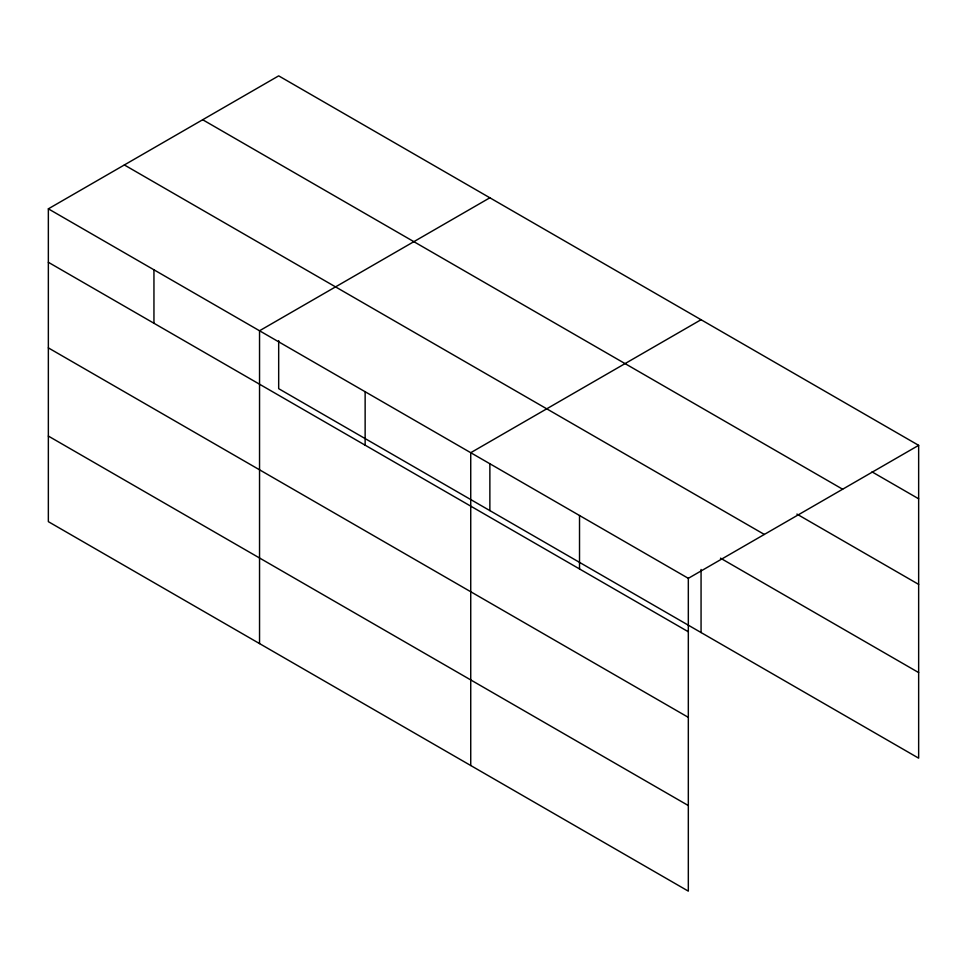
<?xml version="1.0" encoding="UTF-8"?>
<svg xmlns="http://www.w3.org/2000/svg" width="967" height="967" viewBox="0 0 967 967"><rect width="100%" height="100%" fill="white"/><g stroke="black" fill="none" stroke-linecap="round" stroke-linejoin="round"><path stroke-width="1.45" d="M48.35 208.836L688.323 578.326L688.323 891.139L48.35 521.66L48.35 208.836L278.677 75.861L918.65 445.34L918.65 758.164L278.677 388.674L278.677 340.626M489.87 197.788L259.543 330.762L259.543 643.587M701.063 319.714L470.736 452.701L470.736 765.513M688.323 578.326L918.65 445.34M872.029 471.872L918.65 498.791M202.671 119.739L842.644 489.229M796.905 514.093L918.65 584.382M124.356 164.958L764.329 534.437M720.488 558.164L918.65 672.573M48.35 262.287L688.323 631.765M48.35 347.878L688.323 717.357M48.35 436.069L688.323 805.547M701.063 569.466L701.063 632.539M579.523 515.508L579.523 568.959M489.87 464.063L489.87 510.612M365.139 391.732L365.139 445.183M153.946 269.805L153.946 323.244"/></g></svg>
